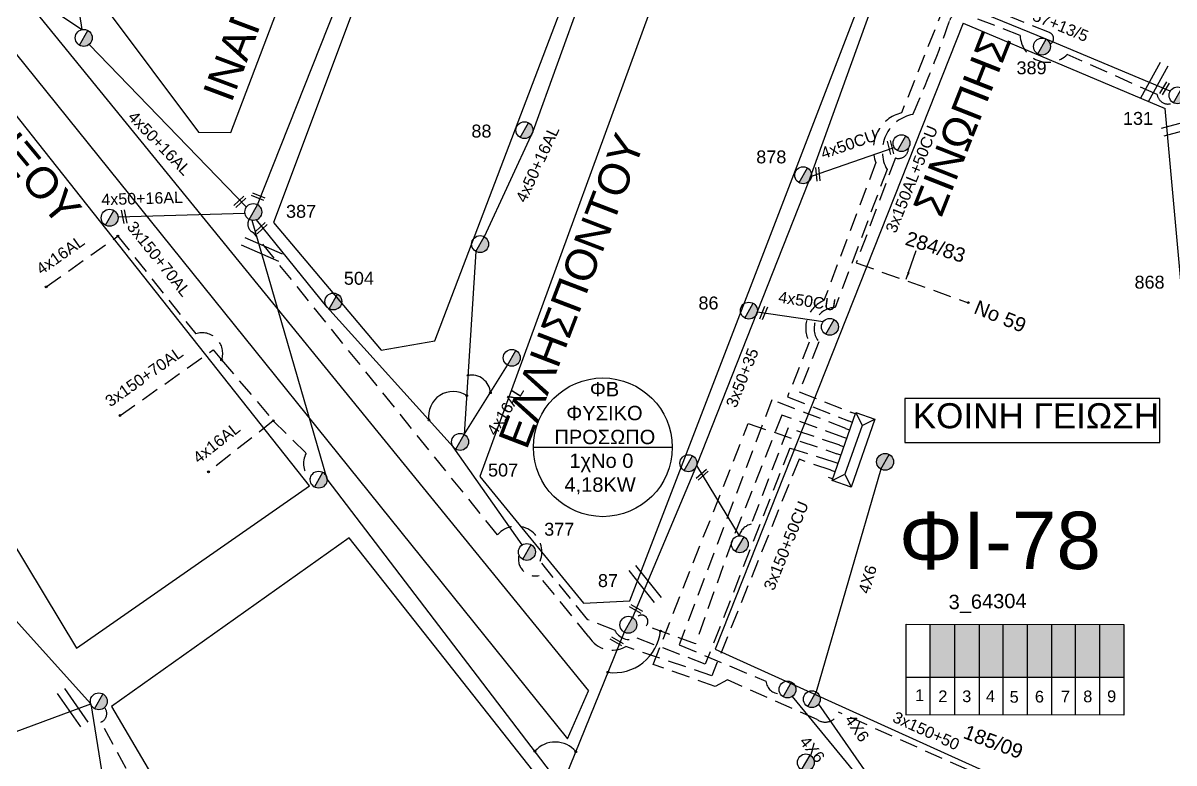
# Model space of a CAD drawing. Header units: millimetres. Extents: x 1421 to 7547, y 822 to 1873.
# Drawn here: x 7245.6 to 7406.1, y 1650.4 to 1753.5 of the extents above; entities that cross this region are included whole.
import ezdxf
from ezdxf.enums import TextEntityAlignment as Align

# ---------------------------------------------------------------- set-up
doc = ezdxf.new("R2010")
doc.units = ezdxf.units.MM
doc.linetypes.add('DASHED', pattern=[19.05, 12.7, -6.35])
doc.layers.get('0').update_dxf_attribs({"lineweight": 30})
for name, color, linetype, lineweight in [('3x82+57+13_5', 7, 'Continuous', 30), ('3x82+57+16_5', 7, 'Continuous', 30), ('4x50CU', 7, 'Continuous', 30), ('Pillar OTE', 7, 'Continuous', 30), ('TEXT_ΚΑΛΩΔΙΩΝ', 7, 'Continuous', 30), ('Άγνωστο εναέριο καλώδιο', 7, 'Continuous', 30), ('Γυμνά εναέρια ΧΤ (3Φ)   4x16AL', 7, 'Continuous', 30), ('Γυμνά εναέρια ΧΤ και ΦΟΠ (3Φ)   4x50+16AL', 7, 'Continuous', 30), ('Επιγραφές - Σχήματα', 7, 'Continuous', 30), ('Καλωδια Χ.Τ. 3x50+35', 7, 'Continuous', 30), ('Καλώδια ΧΤ   3x150+50CU', 7, 'DASHED', 30), ('Καλώδια ΧΤ   3x150+70AL', 7, 'DASHED', 30), ('Καλώδια ΧΤ   3x150AL+50CU', 7, 'DASHED', 30), ('Μηχανική τομή', 7, 'Continuous', 30), ('Στύλος Ξύλινος', 7, 'Continuous', 30), ('Στύλος Ξύλινος @ 1', 7, 'Continuous', 30), ('Στύλος ΦΜ', 7, 'Continuous', 30), ('Στύλος ΦΜ @ 1', 7, 'Continuous', 30), ('ΣΥΝ.ΚΑΛ4Χ6', 7, 'YPARXSK3X70+54', 30), ('Συνδέσεις', 7, 'Continuous', 30), ('Τομή', 7, 'Continuous', 30), ('Υποσταθμός πόλεως', 7, 'Continuous', 30), ('Υπόβαθρο ΔΕΗ', 7, 'Continuous', 30), ('Υπόγεια Καλώδια Δικτύου ΧΤ  4x16AL', 7, 'DASHED', 30)]:
    doc.layers.add(name, color=color, linetype=linetype, lineweight=lineweight)
doc.styles.add('arial', font='arial.ttf')
doc.styles.get("Standard").update_dxf_attribs({"font": 'arial.ttf'})
doc.linetypes.add('SYN_LINE', pattern='A,0.5,-0.0001,["/\\/\\/\\/",Standard,S=0.1,R=0,X=0,Y=-0.05],-0.25', length=0.7501)
doc.linetypes.add('YPARXSK3X70+54', pattern='A,2.5,[131,ltypeshp.shx,S=1,R=0,X=-9e-10,Y=0],-1e-11,[131,ltypeshp.shx,S=-1,R=180,X=2,Y=0],-4.1,[131,ltypeshp.shx,S=1,R=0,X=-0.1,Y=0],-1.9,2,0', length=10.5)
doc.dimstyles.new('ISO-25', dxfattribs={"dimtxt": 2.5, "dimasz": 2.5, "dimexe": 1.25, "dimexo": 0.625, "dimtad": 1, "dimtxsty": 'Standard', "dimcen": 2.5, "dimadec": 0, "dimazin": 0, "dimtfac": 1, "dimtmove": 0, "dimatfit": 3, "dimfxl": 0, "dimarcsym": 0})

# ---------------------------------------------------------------- blocks, each defined once
blk = doc.blocks.new('ΥΠΑΡΧΩΝ ΤΣΙΜΕΝΤΕΝΙΟΣ ΣΤΥΛΟΣ')
at = {"layer": 'Στύλος ΦΜ'}
blk.add_hatch(color=7, dxfattribs=at).paths.add_polyline_path([(-1.29, -2.28, 0.574793), (2.62, 0, 0.268822), (1.3, 2.27)])
at = {"layer": 'Στύλος ΦΜ', "color": 7}
blk.add_line((-1.29, -2.28), (1.3, 2.27), dxfattribs=at)
blk.add_circle((0, 0), 2.62, dxfattribs=at)
at = {"layer": 'Στύλος ΦΜ', "flags": 4}
for tag, p in [('ΑΡΙΘΜΟΣ', (-4.68, 8.05)), ('ΤΥΠΟΣ', (-4.91, 3.03))]:
    blk.add_attdef(tag, p, '', height=4, dxfattribs=at)
blk = doc.blocks.new('ΥΠΟΣΤΑΘΜΟΣ ΠΟΛΕΩΣ 9 ΑΝΑΧΩΡΗΣΕΩΝ')
at = {"layer": 'Υποσταθμός πόλεως', "ltscale": 40}
for p, q in [((-9.63, -2.82), (-9.63, -4)), ((-7.12, -2.82), (-7.12, -4)), ((-4.84, -2.82), (-4.84, -4)), ((-2.36, -2.82), (-2.36, -4)), ((0.09, -2.82), (0.09, -4)), ((2.55, -2.82), (2.55, -4)), ((5.02, -2.82), (5.02, -4)), ((7.48, -2.82), (7.48, -4)), ((9.61, -2.82), (9.61, -4))]:
    blk.add_line(p, q, dxfattribs=at)
blk.add_lwpolyline([(-10.02, 2.82), (10.02, 2.82), (10.02, -2.82), (-10.02, -2.82)], close=True, dxfattribs=at)
for points in [[(-7.21, 0), (-10.02, 2.82)], [(-10.02, -2.82), (-7.21, 0)], [(-7.21, 0), (7.21, 0)], [(7.21, 0), (10.02, 2.82)], [(10.02, -2.82), (7.21, 0)]]:
    blk.add_lwpolyline(points, dxfattribs=at)
at = {"layer": 'Υποσταθμός πόλεως', "linetype": 'SYN_LINE', "ltscale": 40, "flags": 1}
for tag, p in [('ΜΕΤΑΣΧΗΜΑΤΙΣΜΟΣ', (10.79, 1.71)), ('ΙΣΧΥΣ', (10.77, -1.08)), ('ΑΡΙΘΜΟΣ', (10.89, -3.8))]:
    blk.add_attdef(tag, p, '', height=1.8, dxfattribs=at)
blk = doc.blocks.new('ΤΟΜΗ')
at = {"layer": 'Τομή', "lineweight": -3, "ltscale": 40}
for p, q in [((-11.37, 1.1), (11.37, 1.1)), ((11.37, -3.57), (-11.37, -3.57))]:
    blk.add_line(p, q, dxfattribs=at)
blk = doc.blocks.new('ΜΗΧΑΝΙΚΗ ΤΟΜΗ')
at = {"layer": 'Μηχανική τομή', "lineweight": -3, "ltscale": 40}
for p, q in [((-3.78, 1.15), (3.8, 1.15)), ((3.8, -0.4), (-3.78, -0.4))]:
    blk.add_line(p, q, dxfattribs=at)
blk = doc.blocks.new('ΥΠΑΡΧΩΝ ΞΥΛΙΝΟΣ ΣΤΥΛΟΣ')
at = {"layer": 'Στύλος Ξύλινος'}
h = blk.add_hatch(color=7, dxfattribs=at)
h.paths.add_polyline_path([(-2.62, 0, 0.270008), (-1.29, -2.28), (1.3, 2.27, 0.576266)])
h.paths.add_polyline_path([(-1.29, -2.28, 0.574793), (2.62, 0, 0.268822), (1.3, 2.27)])
at = {"layer": 'Στύλος Ξύλινος', "color": 7}
blk.add_line((-1.29, -2.28), (1.3, 2.27), dxfattribs=at)
blk.add_circle((0, 0), 2.62, dxfattribs=at)
at = {"layer": 'Στύλος Ξύλινος', "flags": 4}
for tag, p in [('ΑΡΙΘΜΟΣ', (-4.91, 8.6)), ('ΤΥΠΟΣ', (-4.85, 3.39))]:
    blk.add_attdef(tag, p, '', height=4, dxfattribs=at)
blk = doc.blocks.new('_ΣΥΝΔΕΣΗ')
at = {"layer": 'Συνδέσεις', "linetype": 'SYN_LINE', "ltscale": 40}
blk.add_hatch(color=256, dxfattribs=at).paths.add_polyline_path([(0.5, -0.01, 1), (-0.5, -0.01, 1)])
at = {"layer": 'Συνδέσεις'}
blk.add_circle((0, -0.01), 0.5, dxfattribs=at)

msp = doc.modelspace()

# ---------------------------------------------------------------- hatches: boundary and pattern name
at = {"layer": 'Καλώδια ΧΤ   3x150+50CU', "linetype": 'DASHED', "lineweight": -3, "ltscale": 0.2}
h = msp.add_hatch(color=5, dxfattribs=at)
h.dxf.hatch_style = 1
h.paths.add_polyline_path([(7372.07, 1662.33), (7375.51, 1662.33), (7375.51, 1669.69), (7372.07, 1669.69)])
h = msp.add_hatch(color=133, dxfattribs=at)
h.dxf.hatch_style = 1
h.paths.add_polyline_path([(7375.51, 1662.33), (7378.95, 1662.33), (7378.95, 1669.69), (7375.51, 1669.69)])
h = msp.add_hatch(color=1, dxfattribs=at)
h.dxf.hatch_style = 1
h.paths.add_polyline_path([(7382.25, 1669.69), (7378.95, 1669.69), (7378.95, 1662.33), (7382.25, 1662.32)])
h = msp.add_hatch(color=2, dxfattribs=at)
h.dxf.hatch_style = 1
h.paths.add_polyline_path([(7385.64, 1662.32), (7385.64, 1669.69), (7382.25, 1669.69), (7382.25, 1662.32)])
h = msp.add_hatch(color=30, dxfattribs=at)
h.dxf.hatch_style = 1
h.paths.add_polyline_path([(7389.03, 1669.69), (7385.64, 1669.69), (7385.64, 1662.32), (7389.03, 1662.32)])
h = msp.add_hatch(color=27, dxfattribs=at)
h.dxf.hatch_style = 1
h.paths.add_polyline_path([(7392.37, 1669.69), (7389.03, 1669.69), (7389.03, 1662.32), (7392.37, 1662.31)])
h = msp.add_hatch(color=85, dxfattribs=at)
h.dxf.hatch_style = 1
h.paths.add_polyline_path([(7392.37, 1662.31), (7395.76, 1662.31), (7395.76, 1669.69), (7392.37, 1669.69)])
h = msp.add_hatch(color=62, dxfattribs=at)
h.dxf.hatch_style = 1
h.paths.add_polyline_path([(7395.69, 1662.31), (7399.08, 1662.31), (7399.08, 1669.69), (7395.69, 1669.69)])

# ---------------------------------------------------------------- linework, layer by layer
at = {"lineweight": -3, "ltscale": 0.2}
msp.add_line((7316.79, 1694.37), (7336.12, 1694.37), dxfattribs=at)
at = {"color": 5, "lineweight": -3, "ltscale": 0.2}
msp.add_lwpolyline([(7329.44, 1668.61), (7321.18, 1648.21)], dxfattribs=at)
at = {"lineweight": -3, "ltscale": 0.2}
msp.add_circle((7326.46, 1694.37), 9.67, dxfattribs=at)
at = {"layer": '3x82+57+13_5', "color": 30, "linetype": 'Continuous', "lineweight": -3, "ltscale": 0.2}
msp.add_lwpolyline([(7405.55, 1744), (7388.26, 1751.25), (7366.86, 1760.04)], dxfattribs=at)
at = {"layer": '3x82+57+16_5', "color": 1, "lineweight": -3, "ltscale": 0.2}
msp.add_lwpolyline([(7278.32, 1728.19), (7290.38, 1758.58), (7299.83, 1785.41)], dxfattribs=at)
at = {"layer": '4x50CU', "color": 2, "lineweight": -3, "ltscale": 0.2}
for points in [[(7355.56, 1732.17), (7367.08, 1736.18)], [(7347.99, 1713.25), (7357.2, 1711.9)]]:
    msp.add_lwpolyline(points, dxfattribs=at)
at = {"layer": 'Pillar OTE', "lineweight": -3, "ltscale": 40}
for points in [[(7368.75, 1657.05), (7368.75, 1669.7), (7399.08, 1669.69), (7399.08, 1657.03), (7368.75, 1657.06)], [(7372.07, 1657.05), (7372.07, 1669.69)], [(7375.51, 1657.05), (7375.51, 1669.69)], [(7378.95, 1657.05), (7378.95, 1669.69)], [(7382.25, 1657.04), (7382.25, 1669.69)], [(7385.64, 1657.04), (7385.64, 1669.69)], [(7389.03, 1657.04), (7389.03, 1669.69)], [(7392.37, 1657.03), (7392.37, 1669.69)], [(7395.76, 1657.03), (7395.76, 1669.69)], [(7368.75, 1662.34), (7399.08, 1662.31)]]:
    msp.add_lwpolyline(points, dxfattribs=at)
at = {"layer": 'Άγνωστο εναέριο καλώδιο', "color": 151, "linetype": 'SYN_LINE', "lineweight": -3, "ltscale": 10}
msp.add_lwpolyline([(7256.5, 1803.69), (7249.46, 1780.76), (7253.84, 1752.59)], dxfattribs=at)
at = {"layer": 'Άγνωστο εναέριο καλώδιο', "color": 5, "lineweight": -3, "ltscale": 0.2}
msp.add_lwpolyline([(7319.93, 1648.17), (7288.03, 1689.92), (7277.6, 1726)], dxfattribs=at)
at = {"layer": 'Άγνωστο εναέριο καλώδιο', "color": 133, "linetype": 'SYN_LINE', "lineweight": -3, "ltscale": 15}
for points in [[(7305.6, 1694.43), (7287.99, 1713.96), (7278.19, 1726.08)], [(7315.24, 1680.76), (7305.6, 1694.43)]]:
    msp.add_lwpolyline(points, dxfattribs=at)
at = {"layer": 'Άγνωστο εναέριο καλώδιο', "color": 2, "lineweight": -3, "ltscale": 0.2}
msp.add_lwpolyline([(7339.52, 1691.84), (7345.45, 1682.03)], dxfattribs=at)
at = {"layer": 'Γυμνά εναέρια ΧΤ (3Φ)   4x16AL', "color": 133, "lineweight": -3, "ltscale": 0.2}
msp.add_lwpolyline([(7307.15, 1696.14), (7313.19, 1705.82)], dxfattribs=at)
at = {"layer": 'Γυμνά εναέρια ΧΤ και ΦΟΠ (3Φ)   4x50+16AL', "color": 173, "lineweight": -3, "ltscale": 0.2}
for points in [[(7199.62, 1753.3), (7209.79, 1773.48), (7227.28, 1770.35), (7253.84, 1752.59)], [(7254.86, 1750.54), (7276.77, 1727.84)], [(7276.58, 1726.98), (7258.88, 1726.47)]]:
    msp.add_lwpolyline(points, dxfattribs=at)
at = {"layer": 'Γυμνά εναέρια ΧΤ και ΦΟΠ (3Φ)   4x50+16AL', "color": 133, "lineweight": -3, "ltscale": 0.2}
for points in [[(7329.74, 1773.33), (7323.49, 1757.19), (7316.69, 1738.4), (7309.93, 1723.72)], [(7308.76, 1721.67), (7307.15, 1696.14)]]:
    msp.add_lwpolyline(points, dxfattribs=at)
at = {"layer": 'Γυμνά εναέρια ΧΤ και ΦΟΠ (3Φ)   4x50+16AL', "color": 85, "lineweight": -3, "ltscale": 0.2}
msp.add_lwpolyline([(7210.03, 1715.33), (7229, 1687.53), (7255.08, 1658.6), (7257.93, 1640.91), (7267.53, 1625.2), (7284.3, 1597.85), (7292.25, 1584.37)], dxfattribs=at)
at = {"layer": 'Γυμνά εναέρια ΧΤ και ΦΟΠ (3Φ)   4x50+16AL', "color": 30, "lineweight": -3, "ltscale": 0.2}
msp.add_lwpolyline([(7200.66, 1631.95), (7224.32, 1647.24), (7255.08, 1658.6)], dxfattribs=at)
at = {"layer": 'Επιγραφές - Σχήματα', "color": 190, "lineweight": -3}
msp.add_lwpolyline([(7368.58, 1695.02), (7404.09, 1695.02), (7404.09, 1701.19), (7368.58, 1701.19)], close=True, dxfattribs=at)
at = {"layer": 'Καλωδια Χ.Τ. 3x50+35', "color": 2, "lineweight": -3, "ltscale": 0.2}
msp.add_lwpolyline([(7365.1, 1759.07), (7355.14, 1731.38), (7347.99, 1713.25), (7339.52, 1691.84), (7330.6, 1670.66)], dxfattribs=at)
at = {"layer": 'Καλώδια ΧΤ   3x150+50CU', "color": 30, "lineweight": -3, "ltscale": 0.2}
msp.add_lwpolyline([(7388.82, 1750.53, 0.628503), (7388.73, 1752.18), (7376.15, 1757.23, 0.350769), (7374.14, 1756.11), (7368.1, 1740.99, 0.450781), (7364.51, 1734.05), (7357.29, 1714.83, 0.441144), (7355.24, 1709.02), (7352.19, 1701.39), (7360.7, 1698.04)], format="xyb", dxfattribs=at)
at = {"layer": 'Καλώδια ΧΤ   3x150+50CU', "color": 1, "lineweight": -3, "ltscale": 0.2}
msp.add_lwpolyline([(7358.69, 1692.32), (7352.52, 1694.25), (7340.75, 1664.15), (7331.17, 1667.79, -0.412818), (7328.1, 1668.9), (7324.37, 1670.33), (7317.72, 1678.5, 0.83783), (7311.77, 1682.18), (7277.76, 1724.3, -0.462568), (7277.16, 1726.15)], format="xyb", dxfattribs=at)
at = {"layer": 'Καλώδια ΧΤ   3x150+50CU', "color": 85, "lineweight": -3, "ltscale": 0.2}
msp.add_lwpolyline([(7360.33, 1696.97), (7350.04, 1701.01), (7337.11, 1666.84), (7349.2, 1661.76, 0.406482), (7351.16, 1660.05)], format="xyb", dxfattribs=at)
at = {"layer": 'Καλώδια ΧΤ   3x150+50CU', "color": 5, "lineweight": -3, "ltscale": 0.2}
msp.add_lwpolyline([(7359.91, 1695.8), (7351.42, 1698.87), (7344.52, 1681.42), (7339.36, 1666.96), (7332.52, 1669.5, 1.301554), (7331, 1670.28)], format="xyb", dxfattribs=at)
at = {"layer": 'Καλώδια ΧΤ   3x150+50CU', "color": 62, "lineweight": -3, "ltscale": 0.2}
msp.add_lwpolyline([(7465.53, 1637.52, 0.745609), (7462.53, 1634.97), (7448.01, 1633.78, -0.734519), (7443.2, 1633.25), (7433.08, 1632.64, -0.950597), (7428.52, 1632.4), (7425.95, 1632.28), (7425.59, 1630.57), (7418.21, 1630.16), (7417.96, 1633.33, 0.320902), (7415.49, 1634.68), (7413.57, 1634.63), (7412.85, 1645.62), (7391.14, 1643.21), (7359.33, 1657.45, -0.513667), (7356.33, 1656.43), (7343.83, 1661.94), (7342.13, 1661.03), (7333.49, 1664.1), (7346.72, 1697.69), (7359.1, 1693.48)], format="xyb", dxfattribs=at)
at = {"layer": 'Καλώδια ΧΤ   3x150+50CU', "color": 2, "lineweight": -3, "ltscale": 0.2}
msp.add_lwpolyline([(7359.51, 1694.65), (7352.29, 1697.09), (7347.14, 1683.64, 0.284026), (7345.45, 1682.03)], format="xyb", dxfattribs=at)
at = {"layer": 'Καλώδια ΧΤ   3x150+50CU', "color": 133, "lineweight": -3, "ltscale": 0.2}
msp.add_lwpolyline([(7358.28, 1691.16), (7353.81, 1692.71), (7341.65, 1662.53), (7329.66, 1666.58, -0.40046), (7324.53, 1667.93), (7317.57, 1676.49, -0.561317), (7314.77, 1679.38)], format="xyb", dxfattribs=at)
at = {"layer": 'Καλώδια ΧΤ   3x150+70AL', "color": 5, "lineweight": -3, "ltscale": 0.2}
for points in [[(7258.85, 1723.82), (7269.71, 1710.19, -0.622058), (7273.32, 1706.55)], [(7280.53, 1698.07), (7285.1, 1693.54, 0.336908), (7285.67, 1689.92)]]:
    msp.add_lwpolyline(points, format="xyb", dxfattribs=at)
msp.add_lwpolyline([(7259.16, 1698.8), (7272.16, 1707.96), (7273.32, 1706.55), (7280.53, 1698.07)], dxfattribs=at)
at = {"layer": 'Καλώδια ΧΤ   3x150+70AL', "color": 30, "lineweight": -3, "ltscale": 0.2}
msp.add_lwpolyline([(7315.59, 1576.73), (7309.87, 1572.37), (7302.02, 1580.88), (7308.18, 1597.35), (7306.23, 1598.45), (7303.74, 1596.12, -0.425637), (7298.19, 1598.47), (7290.39, 1599.97), (7278.64, 1619.9, -0.592277), (7273.82, 1626.27), (7268.64, 1634.67, -0.509863), (7265.47, 1639.53), (7256.5, 1656.06, 0.513411), (7257, 1658.1)], format="xyb", dxfattribs=at)
at = {"layer": 'Καλώδια ΧΤ   3x150AL+50CU', "color": 27, "lineweight": -3, "ltscale": 0.2}
msp.add_lwpolyline([(7406, 1742.4, -0.512297), (7403.72, 1743.55), (7391.2, 1749.12, -0.650897), (7384.64, 1751.79), (7376.83, 1754.8, 0.424973), (7374.81, 1753.86, -0.021376), (7369.68, 1740.78, 0.5122), (7366.08, 1733.08), (7358.85, 1713.86, 0.631166), (7356.58, 1709.05), (7353.82, 1702.1), (7361.16, 1699.21)], format="xyb", dxfattribs=at)
at = {"layer": 'Καλώδια ΧΤ   3x150AL+50CU', "color": 2, "lineweight": -3, "ltscale": 0.2}
msp.add_lwpolyline([(7369.06, 1736.08, -0.513275), (7367.24, 1734.7), (7361.78, 1720.08), (7377.41, 1714.53)], format="xyb", dxfattribs=at)
at = {"layer": 'ΣΥΝ.ΚΑΛ4Χ6', "color": 85, "linetype": 'SYN_LINE', "lineweight": -3, "ltscale": 20}
msp.add_lwpolyline([(7365.23, 1691.31), (7356.18, 1660.28)], dxfattribs=at)
at = {"layer": 'ΣΥΝ.ΚΑΛ4Χ6', "color": 85, "linetype": 'SYN_LINE', "lineweight": -3, "ltscale": 15}
for points in [[(7352.84, 1659.61), (7363.18, 1647.08)], [(7356.54, 1658.56), (7363.95, 1647.87)]]:
    msp.add_lwpolyline(points, dxfattribs=at)
at = {"layer": 'Υπόβαθρο ΔΕΗ', "lineweight": -3, "ltscale": 0.2}
for points in [[(7274.59, 1738.24), (7293.04, 1786.8), (7268.39, 1796.63), (7257.07, 1755.69), (7270.12, 1738.31), (7274.59, 1738.24)], [(7327.38, 1773.26), (7301.98, 1782.88), (7280.54, 1725.73), (7295.58, 1707.91), (7303.03, 1709.22), (7327.38, 1773.26)], [(7363.29, 1759.02), (7338.1, 1769.07), (7309.32, 1690.28), (7323.76, 1672.64), (7330.21, 1672.98), (7363.29, 1759.02)], [(7246.36, 1756.31), (7324.45, 1660.44)], [(7376.71, 1753.48), (7342.14, 1666.21)], [(7376.71, 1753.48), (7404.86, 1741.61)], [(7253.09, 1666.35), (7285.57, 1689.02), (7240.03, 1746.46), (7212.85, 1749.77), (7213.71, 1731.72), (7253.09, 1666.35)], [(7244.52, 1749.35), (7321.53, 1653.74), (7324.45, 1660.44)], [(7413.47, 1647.06), (7404.86, 1741.61)], [(7257.97, 1658.23), (7291.86, 1600.65), (7299.57, 1599.98), (7318.8, 1646.65), (7291.12, 1681.75), (7257.97, 1658.23)], [(7342.14, 1666.21), (7390.28, 1644.45), (7413.47, 1647.06)]]:
    msp.add_lwpolyline(points, dxfattribs=at)
at = {"layer": 'Υπόβαθρο ΔΕΗ', "lineweight": -3}
for centre, radius, start, end in [((7308.16, 1701.81), 2.63, 3.4642, 100.8143), ((7305.59, 1698.74), 3.41, 56.0484, 189.5746), ((7328.02, 1669.47), 6.52, 262.4928, 353.8298), ((7319.82, 1649.56), 3.73, 39.7185, 138.9834)]:
    msp.add_arc(centre, radius, start, end, dxfattribs=at)
at = {"layer": 'Υπόγεια Καλώδια Δικτύου ΧΤ  4x16AL', "color": 5, "linetype": 'DASHED', "lineweight": -3, "ltscale": 0.2}
msp.add_lwpolyline([(7248.86, 1716.73), (7258.85, 1723.82)], dxfattribs=at)
at = {"layer": 'Υπόγεια Καλώδια Δικτύου ΧΤ  4x16AL', "color": 5, "lineweight": -3, "ltscale": 0.2}
msp.add_lwpolyline([(7280.53, 1698.07), (7271.5, 1690.95)], dxfattribs=at)

# ---------------------------------------------------------------- block references
at = {"layer": 'Μηχανική τομή', "lineweight": -3}
for p, xscale, yscale, zscale, rotation in [((7404.83, 1744.36), 0.2499999999999187, 0.2499999999999187, 0.2499999999999187, 59.1599449782589), ((7366.65, 1736.19), 0.2499999999999187, 0.2499999999999187, 0.2499999999999187, 104.1307244353076), ((7356.33, 1732.44), 0.2499999999999186, 0.2499999999999186, 0.2499999999999186, 275.938245391182), ((7278.38, 1729.21), 0.2499999999999187, 0.2499999999999187, 0.2499999999999187, 338.3569270491047), ((7275.8, 1728.66), 0.2499999999999186, 0.2499999999999186, 0.2499999999999186, 222.3587590680833), ((7259.65, 1726.5), 0.2499999999999186, 0.2499999999999186, 0.2499999999999186, 282.0768761496185), ((7278.77, 1724.99), 0.2499999999999186, 0.2499999999999186, 0.2499999999999186, 222.3587590680833), ((7348.78, 1713.13), 0.2499999999999186, 0.2499999999999186, 0.2499999999999186, 247.7627273702644), ((7340.26, 1690.62), 0.2499999999999186, 0.2499999999999186, 0.2499999999999186, 222.3587590680833), ((7331.13, 1671.9), 0.2499999999999186, 0.2499999999999186, 0.2499999999999186, 150.8286806374384), ((7328.44, 1667.41), 0.2499999999999186, 0.2499999999999186, 0.2499999999999186, 150.8286806374384)]:
    msp.add_blockref('ΜΗΧΑΝΙΚΗ ΤΟΜΗ', p, dxfattribs=dict(at, xscale=xscale, yscale=yscale, zscale=zscale, rotation=rotation))
at = {"layer": 'Στύλος Ξύλινος @ 1', "lineweight": -3, "ltscale": 40, "xscale": 0.4499999999998181, "yscale": 0.4499999999998181, "zscale": 0.4499999999998181}
msp.add_blockref('ΥΠΑΡΧΩΝ ΞΥΛΙΝΟΣ ΣΤΥΛΟΣ', (7365.81, 1692.34), dxfattribs=at)
at = {"layer": 'Στύλος ΦΜ @ 1', "lineweight": -3, "ltscale": 40, "xscale": 0.4499999999998181, "yscale": 0.4499999999998181, "zscale": 0.4499999999998181}
for p in [(7254.1, 1751.44), (7368.1, 1736.77), (7257.71, 1726.37), (7309.35, 1722.7), (7358.12, 1711.16), (7313.77, 1706.84), (7338.39, 1692.15), (7286.85, 1689.86), (7345.56, 1680.86), (7352.2, 1660.61), (7256.2, 1658.96), (7355.6, 1659.26), (7354.76, 1650.44)]:
    msp.add_blockref('ΥΠΑΡΧΩΝ ΤΣΙΜΕΝΤΕΝΙΟΣ ΣΤΥΛΟΣ', p, dxfattribs=at)
at = {"layer": 'Στύλος ΦΜ @ 1', "lineweight": -3, "ltscale": 40}
ref = msp.add_blockref('ΥΠΑΡΧΩΝ ΤΣΙΜΕΝΤΕΝΙΟΣ ΣΤΥΛΟΣ', (7387.68, 1750.23), dxfattribs=dict(at, xscale=0.4499999999998181, yscale=0.4499999999998181, zscale=0.4499999999998181))
ref.add_attrib('ΤΥΠΟΣ', '389', (7384.13, 1746.37), dxfattribs={"layer": 'Στύλος ΦΜ', "height": 1.8, "flags": 4})
ref = msp.add_blockref('ΥΠΑΡΧΩΝ ΤΣΙΜΕΝΤΕΝΙΟΣ ΣΤΥΛΟΣ', (7406.58, 1743.43), dxfattribs=dict(at, xscale=0.4499999999998181, yscale=0.4499999999998181, zscale=0.4499999999998181))
ref.add_attrib('ΤΥΠΟΣ', '131', (7398.97, 1739.32), dxfattribs={"layer": 'Στύλος ΦΜ', "height": 1.8, "flags": 4})
ref = msp.add_blockref('ΥΠΑΡΧΩΝ ΤΣΙΜΕΝΤΕΝΙΟΣ ΣΤΥΛΟΣ', (7315.53, 1738.58), dxfattribs=dict(at, xscale=0.4499999999998181, yscale=0.4499999999998181, zscale=0.4499999999998181))
ref.add_attrib('ΤΥΠΟΣ', '88', (7308.14, 1737.55), dxfattribs={"layer": 'Στύλος ΦΜ', "height": 1.8, "flags": 4})
ref = msp.add_blockref('ΥΠΑΡΧΩΝ ΤΣΙΜΕΝΤΕΝΙΟΣ ΣΤΥΛΟΣ', (7354.39, 1732.29), dxfattribs=dict(at, xscale=0.4499999999998181, yscale=0.4499999999998181, zscale=0.4499999999998181))
ref.add_attrib('ΤΥΠΟΣ', '878', (7347.85, 1733.95), dxfattribs={"layer": 'Στύλος ΦΜ', "height": 1.8, "flags": 4})
ref = msp.add_blockref('ΥΠΑΡΧΩΝ ΤΣΙΜΕΝΤΕΝΙΟΣ ΣΤΥΛΟΣ', (7277.74, 1727.17), dxfattribs=dict(at, xscale=0.4499999999998181, yscale=0.4499999999998181, zscale=0.4499999999998181))
ref.add_attrib('ΤΥΠΟΣ', '387', (7282.3, 1726.36), dxfattribs={"layer": 'Στύλος ΦΜ', "height": 1.8, "flags": 4})
ref = msp.add_blockref('ΥΠΑΡΧΩΝ ΤΣΙΜΕΝΤΕΝΙΟΣ ΣΤΥΛΟΣ', (7288.9, 1714.7), dxfattribs=dict(at, xscale=0.4499999999998181, yscale=0.4499999999998181, zscale=0.4499999999998181))
ref.add_attrib('ΤΥΠΟΣ', '504', (7290.36, 1717.03), dxfattribs={"layer": 'Στύλος ΦΜ', "height": 1.8, "flags": 4})
ref = msp.add_blockref('ΥΠΑΡΧΩΝ ΤΣΙΜΕΝΤΕΝΙΟΣ ΣΤΥΛΟΣ', (7408.43, 1717), dxfattribs=dict(at, xscale=0.4499999999998181, yscale=0.4499999999998181, zscale=0.4499999999998181))
ref.add_attrib('ΤΥΠΟΣ', '868', (7400.58, 1716.49), dxfattribs={"layer": 'Στύλος ΦΜ', "height": 1.8, "flags": 4})
ref = msp.add_blockref('ΥΠΑΡΧΩΝ ΤΣΙΜΕΝΤΕΝΙΟΣ ΣΤΥΛΟΣ', (7346.83, 1713.42), dxfattribs=dict(at, xscale=0.4499999999998181, yscale=0.4499999999998181, zscale=0.4499999999998181))
ref.add_attrib('ΤΥΠΟΣ', '86', (7339.79, 1713.59), dxfattribs={"layer": 'Στύλος ΦΜ', "height": 1.8, "flags": 4})
ref = msp.add_blockref('ΥΠΑΡΧΩΝ ΤΣΙΜΕΝΤΕΝΙΟΣ ΣΤΥΛΟΣ', (7306.56, 1695.12), dxfattribs=dict(at, xscale=0.4499999999998181, yscale=0.4499999999998181, zscale=0.4499999999998181))
ref.add_attrib('ΤΥΠΟΣ', '507', (7310.46, 1690.3), dxfattribs={"layer": 'Στύλος ΦΜ', "height": 1.8, "flags": 4})
ref = msp.add_blockref('ΥΠΑΡΧΩΝ ΤΣΙΜΕΝΤΕΝΙΟΣ ΣΤΥΛΟΣ', (7315.88, 1679.78), dxfattribs=dict(at, xscale=0.4499999999998181, yscale=0.4499999999998181, zscale=0.4499999999998181))
ref.add_attrib('ΤΥΠΟΣ', '377', (7318.29, 1682.05), dxfattribs={"layer": 'Στύλος ΦΜ', "height": 1.8, "flags": 4})
ref = msp.add_blockref('ΥΠΑΡΧΩΝ ΤΣΙΜΕΝΤΕΝΙΟΣ ΣΤΥΛΟΣ', (7330.02, 1669.63), dxfattribs=dict(at, xscale=0.4499999999998181, yscale=0.4499999999998181, zscale=0.4499999999998181))
ref.add_attrib('ΤΥΠΟΣ', '87', (7325.78, 1674.89), dxfattribs={"layer": 'Στύλος ΦΜ', "height": 1.8, "flags": 4})
at = {"layer": 'Συνδέσεις', "lineweight": -3, "xscale": 0.25, "yscale": 0.25, "zscale": 0.25}
for p in [(7258.85, 1723.83), (7248.86, 1716.73), (7377.41, 1714.54), (7273.32, 1706.55), (7307.67, 1704.4), (7307.49, 1701.57), (7310.79, 1701.98), (7259.16, 1698.8), (7280.53, 1698.08), (7302.23, 1698.17), (7271.5, 1690.95), (7334.5, 1668.77), (7327.17, 1663.01), (7317, 1652.01), (7322.69, 1651.94)]:
    msp.add_blockref('_ΣΥΝΔΕΣΗ', p, dxfattribs=at)
at = {"layer": 'Τομή', "lineweight": -3}
for p, xscale, yscale, zscale, rotation in [((7403.61, 1745.14), 0.2499999999998871, 0.2499999999998871, 0.2499999999998871, 241.5796876866332), ((7407.32, 1738.73), 0.2499999999998871, 0.2499999999998871, 0.2499999999998871, 194.8762391605363), ((7278.79, 1721.66), 0.2499999999998872, 0.2499999999998872, 0.2499999999998872, 156.3713043079451), ((7332.59, 1675.51), 0.2499999999998871, 0.2499999999998871, 0.2499999999998871, 308.4713973511196), ((7252.31, 1657.89), 0.2499999999998872, 0.2499999999998872, 0.2499999999998872, 124.9137346234528)]:
    msp.add_blockref('ΤΟΜΗ', p, dxfattribs=dict(at, xscale=xscale, yscale=yscale, zscale=zscale, rotation=rotation))
at = {"layer": 'Υποσταθμός πόλεως', "lineweight": -3, "xscale": 0.4999999999999997, "yscale": 0.4999999999999997, "zscale": 0.4999999999999997, "rotation": 250.6192638571618}
msp.add_blockref('ΥΠΟΣΤΑΘΜΟΣ ΠΟΛΕΩΣ 9 ΑΝΑΧΩΡΗΣΕΩΝ', (7361.41, 1694.02), dxfattribs=at)

# ---------------------------------------------------------------- texts
at = {"lineweight": -3, "ltscale": 40, "char_height": 4, "width": 51.2353, "attachment_point": 1, "style": 'arial'}
for s, insert, rotation in [('{\\H1.083x;ΙΝΑΠΟΛΕΩΣ}', (7270.62, 1743.78), 69.461), ('{\\H1.083x;ΣΙΝΩΠΗΣ}', (7369.6, 1727.81), 68.449), ('{\\H1.083x;ΦΡΙΞΟΥ}', (7239.18, 1745.57), 309.7564), ('{\\H1.083x;ΕΛΛΗΣΠΟΝΤΟΥ}', (7311.79, 1695.44), 69.0322)]:
    msp.add_mtext(s, dxfattribs=dict(at, insert=insert, rotation=rotation))
at = {"lineweight": -3, "ltscale": 30, "char_height": 1.63, "width": 11.2573, "attachment_point": 1}
for s, insert in [('1', (7369.99, 1660.62)), ('2', (7373.23, 1660.48)), ('3', (7376.56, 1660.48)), ('4', (7379.86, 1660.48)), ('5', (7383.17, 1660.4)), ('6', (7386.69, 1660.43)), ('7', (7390.32, 1660.43)), ('8', (7393.43, 1660.46)), ('9', (7396.76, 1660.48))]:
    msp.add_mtext(s, dxfattribs=dict(at, insert=insert))
at = {"layer": 'TEXT_ΚΑΛΩΔΙΩΝ', "lineweight": -3, "ltscale": 0.2}
for s, rotation, p in [('3x82+57+13/5', 337.6723, (7387.43, 1754.3)), ('4x50+16AL', 313.9776, (7264.67, 1736.77)), ('3x150AL+50CU', 68.0425, (7369.51, 1731.75)), ('4x50+16AL', 65.2608, (7317.35, 1733.85)), ('4x50CU', 19.2022, (7360.73, 1736.62)), ('4x50+16AL', 1.6409, (7262.24, 1729.07)), ('3x150+70AL', 308.5494, (7264.57, 1720.65)), ('4x16AL', 35.4035, (7250.83, 1721.19)), ('4x50CU', 351.6741, (7354.96, 1714.76)), ('3x150+70AL', 35.1876, (7262.5, 1704.21)), ('3x50+35', 68.4106, (7345.89, 1704.06)), ('4x16AL', 58.008, (7312.86, 1699.5)), ('4x16AL', 38.2887, (7272.6, 1695)), ('3x150+50CU', 68.0425, (7352.01, 1680.66)), ('4Χ6', 73.752, (7363.36, 1675.97)), ('4Χ6', 304.7358, (7361.91, 1655.21)), ('4Χ6', 309.5414, (7355.66, 1652.27))]:
    msp.add_text(s, height=1.6, rotation=rotation, dxfattribs=at).set_placement(p, align=Align.MIDDLE_CENTER)
at = {"layer": 'TEXT_ΚΑΛΩΔΙΩΝ', "lineweight": -3, "ltscale": 0.2, "style": 'arial'}
msp.add_text('3x150+50', height=1.6, rotation=335.5986, dxfattribs=at).set_placement((7366.71, 1656.17))
at = {"layer": 'Επιγραφές - Σχήματα', "color": 190, "lineweight": -3, "insert": (7369.66, 1700.52), "char_height": 3.5, "width": 35.1311, "attachment_point": 1}
msp.add_mtext('KOINH ΓΕΙΩΣΗ', dxfattribs=at)
at = {"layer": 'Υπόβαθρο ΔΕΗ', "lineweight": -3, "char_height": 2, "attachment_point": 1}
for s, insert, rotation in [('284/83', (7369.07, 1724.55), 342.4212), ('Νο 59', (7378.79, 1714.97), 337.851), ('3_64304', (7374.64, 1673.8), 1.0276), ('185/09', (7377.25, 1655.76), 339.5288)]:
    msp.add_mtext_dynamic_manual_height_columns(s, width=17.2548, gutter_width=12.5, heights=[0], dxfattribs=dict(at, insert=insert, rotation=rotation))
at = {"layer": 'Υπόβαθρο ΔΕΗ', "lineweight": -3, "attachment_point": 1}
for s, width, heights, insert, char_height in [('{\\W8.64836; }ΦΒ \\P{\\W4.42067; }ΦΥΣΙΚΟ \\P{\\W2.28183; }ΠΡΟΣΩΠΟ', 17.2548, [9.11], (7317.94, 1703.48), 2), ('{\\W5.64925; }1χΝο 0\\P{\\W4.75548; }4,18KW', 17.2548, [0], (7317.42, 1693.5), 2), ('ΦI-78', 30.8332, [0], (7367.73, 1685.39), 8)]:
    msp.add_mtext_dynamic_manual_height_columns(s, width=width, gutter_width=12.5, heights=heights, dxfattribs=dict(at, insert=insert, char_height=char_height))

# ---------------------------------------------------------------- leaders
at = {"layer": 'Επιγραφές - Σχήματα', "lineweight": -3, "ltscale": 40}
msp.add_leader([(7368.76, 1717.8), (7370.14, 1721.81)], dimstyle='ISO-25', override={"dimasz": 1, "dimtad": 0}, dxfattribs=at)

doc.saveas('drawing.dxf')
